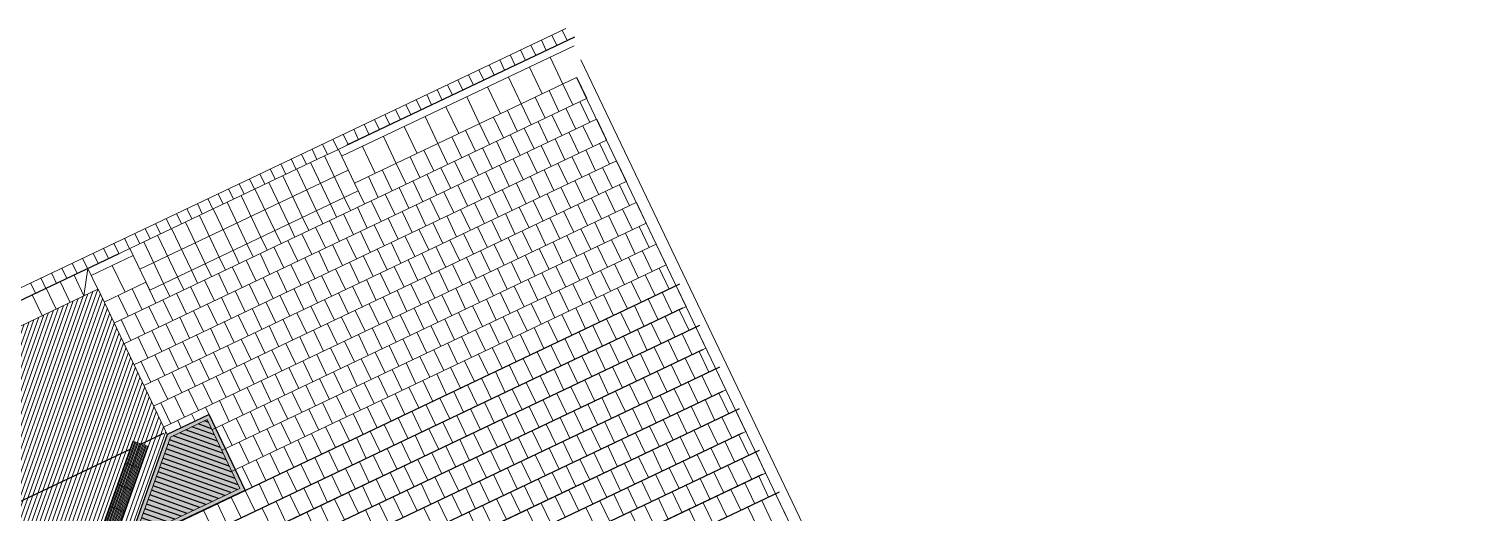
# Model space of a CAD drawing. Header units: metres. Extents: x 679599 to 680028, y 2748524 to 2748840.
# Drawn here: x 679944.91 to 679982.01, y 2748826.99 to 2748839.61 of the extents above; entities that cross this region are included whole.
import ezdxf

# ---------------------------------------------------------------- set-up
doc = ezdxf.new("R2010")
doc.units = ezdxf.units.M
doc.header["$LTSCALE"] = 5
doc.layers.add('00-AUX', color=2, linetype='Continuous', plot=False)
doc.layers.add('00-AUX Tree Pit', color=2, linetype='Continuous', plot=False)
for name, color, linetype, lineweight, plot in [('02-L-B-Barrier Curb', 210, 'Continuous', 5, False), ('02-L-B-Channel', 140, 'Continuous', 5, False), ('02-L-B-Curb', 11, 'Continuous', 5, False)]:
    doc.layers.add(name, color=color, linetype=linetype, lineweight=lineweight, plot=plot)
doc.layers.add('02-L-B-Flat Bar', color=181, linetype='Continuous', lineweight=5)
doc.layers.add('04-BK-Tree Pit', color=6, linetype='Continuous', lineweight=5)
for name, color, linetype, lineweight, true_color in [('02-L-Joints-Paviment_07_Precast Concrete Blocks 60X40', 7, 'Continuous', 5, 0x999999), ('03-TR-Pavement_07_Precast Concrete Blocks 20X10', 7, 'Continuous', 5, 0x999999), ('03-TR-Pavement_07_Precast Concrete Blocks 60X40', 7, 'Continuous', 5, 0x999999), ('03-TR-Pavement_07_Precast irregular Concrete Blocks', 7, 'Continuous', 5, 0xb3b3b3)]:
    doc.layers.add(name, color=color, linetype=linetype, lineweight=lineweight, true_color=true_color)
doc.layers.add('03-TR-Tree Pit_Green', color=46, linetype='Continuous')
doc.layers.add('03-TR-Tree Pit_White', color=7, linetype='Continuous', true_color=0xfcfcfc)

# ---------------------------------------------------------------- blocks, each defined once
blk = doc.blocks.new('*U5')
at = {"layer": '02-L-B-Channel'}
blk.add_lwpolyline([(0, 0), (0, -0.3)], dxfattribs=at)
blk = doc.blocks.new('*U6')
at = {"layer": '02-L-B-Channel', "color": 0, "linetype": 'ByBlock', "lineweight": -2, "transparency": 16777216, "rotation": 25.44812428929673}
for p in [(679958.775, 2748839.565), (679957.963, 2748839.179), (679958.233, 2748839.308), (679958.504, 2748839.436), (679957.15, 2748838.792), (679957.421, 2748838.921), (679957.692, 2748839.05), (679956.608, 2748838.534), (679956.879, 2748838.663), (679955.795, 2748838.147), (679956.066, 2748838.276), (679956.337, 2748838.405), (679954.983, 2748837.761), (679955.254, 2748837.89), (679955.525, 2748838.018), (679954.17, 2748837.374), (679954.441, 2748837.503), (679954.712, 2748837.632), (679953.357, 2748836.987), (679953.628, 2748837.116), (679953.899, 2748837.245), (679952.545, 2748836.6), (679952.816, 2748836.729), (679953.087, 2748836.858), (679951.732, 2748836.214), (679952.003, 2748836.343), (679952.274, 2748836.472), (679950.919, 2748835.827), (679951.19, 2748835.956), (679951.461, 2748836.085), (679950.378, 2748835.569), (679950.648, 2748835.698), (679949.565, 2748835.182), (679949.836, 2748835.311), (679950.107, 2748835.44), (679948.752, 2748834.796), (679949.023, 2748834.925), (679949.294, 2748835.054), (679947.94, 2748834.409), (679948.21, 2748834.538), (679948.481, 2748834.667), (679947.127, 2748834.022), (679947.398, 2748834.151), (679947.669, 2748834.28), (679946.314, 2748833.636), (679946.585, 2748833.764), (679946.856, 2748833.893), (679945.502, 2748833.249), (679945.772, 2748833.378), (679946.043, 2748833.507), (679944.96, 2748832.991), (679945.231, 2748833.12)]:
    blk.add_blockref('*U5', p, dxfattribs=at)
blk = doc.blocks.new('Tree Pit Ford')
at = {"layer": '03-TR-Tree Pit_Green', "ltscale": 0.3}
h = blk.add_hatch(dxfattribs=at)
h.set_pattern_fill('ANSI31', color=256, scale=0.04)
h.paths.add_polyline_path([(-0.045, 1.149), (1.934, -0.83), (-1.104, -0.83), (-1.104, 1.149)])
at = {"layer": '03-TR-Tree Pit_White'}
h = blk.add_hatch(color=256, dxfattribs=at)
h.dxf.hatch_style = 1
h.paths.add_polyline_path([(-0.004, 1.249), (2.175, -0.93), (-1.204, -0.93), (-1.204, 1.249)])
at = {"layer": '02-L-B-Curb'}
blk.add_lwpolyline([(-0.004, 1.249), (2.175, -0.93), (-1.204, -0.93), (-1.204, 1.249)], close=True, dxfattribs=at)
at = {"layer": '02-L-B-Curb', "color": 6}
blk.add_lwpolyline([(-0.045, 1.149), (1.934, -0.83), (-1.104, -0.83), (-1.104, 1.149)], close=True, dxfattribs=at)
blk = doc.blocks.new('Piece Parking')
blk.add_wipeout([(-1.7, 0.2), (-1.7, -0.2), (0.7, -0.2), (0.7, 0.2)])
at = {"layer": '03-TR-Pavement_07_Precast irregular Concrete Blocks'}
h = blk.add_hatch(dxfattribs=at)
h.set_pattern_fill('ANSI31', color=256, scale=0.01, angle=135)
h.paths.add_polyline_path([(-1.7, 0.2), (0.7, 0.2), (0.7, -0.2), (-1.7, -0.2)])
blk.add_lwpolyline([(-1.7, 0.2), (0.7, 0.2), (0.7, -0.2), (-1.7, -0.2)], close=True)
at = {"layer": '02-L-Joints-Paviment_07_Precast Concrete Blocks 60X40'}
for points in [[(-1.1, 0.2), (-1.1, -0.2)], [(-0.5, 0.2), (-0.5, -0.2)], [(0.1, 0.2), (0.1, -0.2)]]:
    blk.add_lwpolyline(points, dxfattribs=at)
blk = doc.blocks.new('*U48')
at = {"rotation": 44.98941877856481}
blk.add_blockref('Piece Parking', (-0.199, -0.481), dxfattribs=at)
blk = doc.blocks.new('*U49')
at = {"layer": '02-L-B-Barrier Curb', "color": 0, "linetype": 'ByBlock', "lineweight": -2, "transparency": 16777216, "rotation": 25.44812303892089}
blk.add_blockref('*U48', (679947.546, 2748828.668), dxfattribs=at)

msp = doc.modelspace()

# ---------------------------------------------------------------- hatches: boundary and pattern name
at = {"layer": '03-TR-Pavement_07_Precast Concrete Blocks 20X10'}
h = msp.add_hatch(dxfattribs=at)
h.set_pattern_fill('ANSI31', color=256, scale=0.0315, angle=25.5)
h.set_pattern_definition([(70.5, (0, 0), (-0.094275932128, 0.033384858509), [])])
edge = h.paths.add_edge_path()
edge.add_line((679846.747, 2748785.254), (679848.542, 2748781.477))
edge.add_line((679848.542, 2748781.477), (679851.428, 2748780.438))
edge.add_line((679851.428, 2748780.438), (679855.273, 2748782.267))
edge.add_line((679855.273, 2748782.267), (679856.277, 2748785.094))
edge.add_line((679856.277, 2748785.094), (679859.104, 2748784.09))
edge.add_line((679859.104, 2748784.09), (679862.949, 2748785.92))
edge.add_line((679862.949, 2748785.92), (679863.953, 2748788.747))
edge.add_line((679863.953, 2748788.747), (679866.78, 2748787.743))
edge.add_line((679866.78, 2748787.743), (679870.625, 2748789.573))
edge.add_line((679870.625, 2748789.573), (679871.629, 2748792.4))
edge.add_line((679871.629, 2748792.4), (679874.456, 2748791.396))
edge.add_line((679874.456, 2748791.396), (679878.294, 2748793.222))
edge.add_line((679878.294, 2748793.222), (679879.304, 2748796.052))
edge.add_line((679879.304, 2748796.052), (679882.132, 2748795.049))
edge.add_line((679882.132, 2748795.049), (679885.976, 2748796.878))
edge.add_line((679885.976, 2748796.878), (679886.946, 2748799.611))
edge.add_line((679886.946, 2748799.611), (679886.98, 2748799.704))
edge.add_line((679886.98, 2748799.704), (679889.807, 2748798.7))
edge.add_line((679889.807, 2748798.7), (679893.651, 2748800.53))
edge.add_line((679893.651, 2748800.53), (679894.655, 2748803.357))
edge.add_line((679894.655, 2748803.357), (679897.482, 2748802.353))
edge.add_line((679897.482, 2748802.353), (679901.327, 2748804.183))
edge.add_line((679901.327, 2748804.183), (679902.33, 2748807.009))
edge.add_line((679902.33, 2748807.009), (679905.158, 2748806.006))
edge.add_line((679905.158, 2748806.006), (679909.001, 2748807.835))
edge.add_line((679909.001, 2748807.835), (679909.972, 2748810.567))
edge.add_line((679909.972, 2748810.567), (679912.832, 2748809.658))
edge.add_line((679912.832, 2748809.658), (679916.677, 2748811.487))
edge.add_line((679916.677, 2748811.487), (679917.681, 2748814.314))
edge.add_line((679917.681, 2748814.314), (679920.508, 2748813.31))
edge.add_line((679920.508, 2748813.31), (679924.352, 2748815.139))
edge.add_line((679924.352, 2748815.139), (679925.356, 2748817.966))
edge.add_line((679925.356, 2748817.966), (679928.18, 2748816.961))
edge.add_line((679928.18, 2748816.961), (679932.025, 2748818.791))
edge.add_line((679932.025, 2748818.791), (679933.03, 2748821.618))
edge.add_line((679933.03, 2748821.618), (679935.857, 2748820.614))
edge.add_line((679935.857, 2748820.614), (679939.701, 2748822.444))
edge.add_line((679939.701, 2748822.444), (679940.705, 2748825.27))
edge.add_line((679940.705, 2748825.27), (679943.555, 2748824.267))
edge.add_line((679943.555, 2748824.267), (679947.475, 2748826.144))
edge.add_line((679947.475, 2748826.144), (679948.507, 2748829.047))
edge.add_line((679948.507, 2748829.047), (679946.708, 2748832.826))
edge.add_line((679946.708, 2748832.826), (679846.744, 2748785.257))

# ---------------------------------------------------------------- linework, layer by layer
at = {"layer": '00-AUX'}
for points in [[(679959.091, 2748839.384), (679953.182, 2748836.572)], [(679947.256, 2748833.751), (679845.621, 2748785.391)], [(679961.825, 2748832.961), (679906.828, 2748806.79)], [(679961.903, 2748832.334), (679907.086, 2748806.248)], [(679962.342, 2748831.878), (679907.345, 2748805.707)], [(679962.421, 2748831.251), (679907.603, 2748805.165)], [(679962.859, 2748830.795), (679907.863, 2748804.624)], [(679962.938, 2748830.168), (679908.12, 2748804.083)], [(679963.376, 2748829.712), (679908.38, 2748803.541)], [(679851.605, 2748783.013), (679948.419, 2748829.084)], [(679963.455, 2748829.085), (679908.638, 2748803)], [(679963.894, 2748828.63), (679908.897, 2748802.459)], [(679963.972, 2748828.002), (679909.155, 2748801.917)], [(679964.411, 2748827.547), (679909.414, 2748801.376)]]:
    msp.add_lwpolyline(points, dxfattribs=at)
at = {"layer": '00-AUX Tree Pit', "ltscale": 0.3}
msp.add_lwpolyline([(679948.513, 2748829.05), (679947.482, 2748826.147), (679950.533, 2748827.599), (679949.597, 2748829.566)], close=True, dxfattribs=at)
at = {"layer": '02-L-B-Barrier Curb'}
for points in [[(679952.957, 2748836.464), (679958.999, 2748839.34)], [(679953.042, 2748836.284), (679959.085, 2748839.159)], [(679946.45, 2748833.368), (679947.541, 2748833.887)], [(679946.536, 2748833.187), (679947.626, 2748833.706)]]:
    msp.add_lwpolyline(points, dxfattribs=at)
at = {"layer": '02-L-B-Channel'}
msp.add_lwpolyline([(679958.866, 2748839.608), (679599.301, 2748668.504)], dxfattribs=at)
at = {"layer": '02-L-B-Curb'}
for points in [[(680027.692, 2748695.495), (679959.257, 2748838.798)], [(679959.147, 2748838.332), (680027.421, 2748695.366)]]:
    msp.add_lwpolyline(points, dxfattribs=at)
at = {"layer": '02-L-B-Flat Bar'}
msp.add_lwpolyline([(679948.513, 2748829.05), (679946.715, 2748832.829)], dxfattribs=at)
at = {"layer": '02-L-Joints-Paviment_07_Precast Concrete Blocks 60X40'}
for p, q in [((679958.795, 2748838.164), (679958.462, 2748838.863)), ((679958.253, 2748837.906), (679957.921, 2748838.605)), ((679957.17, 2748837.39), (679956.837, 2748838.089)), ((679957.711, 2748837.648), (679957.379, 2748838.347)), ((679958.795, 2748838.164), (679959.053, 2748837.622)), ((679959.156, 2748838.336), (679959.414, 2748837.794)), ((679956.628, 2748837.133), (679956.295, 2748837.832)), ((679958.072, 2748837.82), (679958.33, 2748837.278)), ((679958.434, 2748837.992), (679958.691, 2748837.45)), ((679959.231, 2748837.707), (679959.489, 2748837.165)), ((679955.544, 2748836.617), (679955.212, 2748837.316)), ((679956.086, 2748836.875), (679955.754, 2748837.574)), ((679956.989, 2748837.304), (679957.247, 2748836.763)), ((679957.35, 2748837.476), (679957.608, 2748836.934)), ((679957.711, 2748837.648), (679957.969, 2748837.106)), ((679958.508, 2748837.363), (679958.766, 2748836.821)), ((679958.87, 2748837.535), (679959.127, 2748836.993)), ((679955.003, 2748836.359), (679954.67, 2748837.058)), ((679956.266, 2748836.961), (679956.524, 2748836.419)), ((679956.628, 2748837.133), (679956.885, 2748836.591)), ((679957.786, 2748837.019), (679958.044, 2748836.477)), ((679958.147, 2748837.191), (679958.405, 2748836.649)), ((679959.31, 2748837.08), (679959.568, 2748836.538)), ((679959.672, 2748837.252), (679959.929, 2748836.71)), ((679954.461, 2748836.101), (679954.128, 2748836.8)), ((679955.544, 2748836.617), (679955.802, 2748836.075)), ((679955.905, 2748836.789), (679956.163, 2748836.247)), ((679957.064, 2748836.676), (679957.321, 2748836.134)), ((679957.425, 2748836.847), (679957.683, 2748836.306)), ((679958.227, 2748836.565), (679958.485, 2748836.023)), ((679958.588, 2748836.736), (679958.846, 2748836.195)), ((679958.949, 2748836.908), (679959.207, 2748836.367)), ((679959.746, 2748836.623), (679960.004, 2748836.081)), ((679947.902, 2748834.059), (679952.597, 2748836.293)), ((679952.958, 2748836.465), (679953.474, 2748835.382)), ((679953.919, 2748835.844), (679953.586, 2748836.542)), ((679954.822, 2748836.273), (679955.079, 2748835.731)), ((679955.183, 2748836.445), (679955.441, 2748835.903)), ((679956.341, 2748836.332), (679956.599, 2748835.79)), ((679956.702, 2748836.504), (679956.96, 2748835.962)), ((679957.504, 2748836.221), (679957.762, 2748835.679)), ((679957.866, 2748836.393), (679958.123, 2748835.851)), ((679959.024, 2748836.279), (679959.282, 2748835.738)), ((679959.385, 2748836.451), (679959.643, 2748835.91)), ((679954.099, 2748835.929), (679954.357, 2748835.388)), ((679954.46, 2748836.101), (679954.718, 2748835.559)), ((679955.258, 2748835.816), (679955.515, 2748835.274)), ((679955.619, 2748835.988), (679955.877, 2748835.446)), ((679955.98, 2748836.16), (679956.238, 2748835.618)), ((679956.782, 2748835.877), (679957.04, 2748835.335)), ((679957.143, 2748836.049), (679957.401, 2748835.507)), ((679958.302, 2748835.936), (679958.559, 2748835.394)), ((679958.663, 2748836.108), (679958.921, 2748835.566)), ((679959.465, 2748835.825), (679959.723, 2748835.283)), ((679959.826, 2748835.997), (679960.084, 2748835.455)), ((679960.187, 2748836.169), (679960.445, 2748835.627)), ((679953.377, 2748835.586), (679953.635, 2748835.044)), ((679953.738, 2748835.758), (679953.996, 2748835.216)), ((679954.535, 2748835.472), (679954.793, 2748834.931)), ((679954.896, 2748835.644), (679955.154, 2748835.102)), ((679956.06, 2748835.533), (679956.317, 2748834.992)), ((679956.421, 2748835.705), (679956.679, 2748835.163)), ((679957.579, 2748835.592), (679957.837, 2748835.05)), ((679957.94, 2748835.764), (679958.198, 2748835.222)), ((679958.742, 2748835.481), (679959, 2748834.939)), ((679959.104, 2748835.653), (679959.361, 2748835.111)), ((679960.262, 2748835.54), (679960.52, 2748834.998)), ((679953.474, 2748835.382), (679948.056, 2748832.803)), ((679953.113, 2748835.21), (679953.273, 2748834.872)), ((679953.813, 2748835.129), (679954.071, 2748834.587)), ((679954.174, 2748835.301), (679954.432, 2748834.759)), ((679955.337, 2748835.19), (679955.595, 2748834.648)), ((679955.698, 2748835.361), (679955.956, 2748834.82)), ((679956.496, 2748835.076), (679956.753, 2748834.535)), ((679956.857, 2748835.248), (679957.115, 2748834.706)), ((679957.218, 2748835.42), (679957.476, 2748834.878)), ((679958.02, 2748835.137), (679958.278, 2748834.595)), ((679958.381, 2748835.309), (679958.639, 2748834.767)), ((679959.54, 2748835.196), (679959.797, 2748834.654)), ((679959.901, 2748835.368), (679960.159, 2748834.826)), ((679960.703, 2748835.085), (679960.961, 2748834.543)), ((679952.39, 2748834.866), (679952.551, 2748834.528)), ((679952.752, 2748835.038), (679952.912, 2748834.7)), ((679953.09, 2748834.785), (679953.348, 2748834.243)), ((679953.452, 2748834.957), (679953.709, 2748834.415)), ((679954.615, 2748834.846), (679954.873, 2748834.304)), ((679954.976, 2748835.018), (679955.234, 2748834.476)), ((679955.773, 2748834.733), (679956.031, 2748834.191)), ((679956.134, 2748834.904), (679956.392, 2748834.363)), ((679957.298, 2748834.794), (679957.555, 2748834.252)), ((679957.659, 2748834.965), (679957.917, 2748834.424)), ((679958.817, 2748834.852), (679959.075, 2748834.31)), ((679959.178, 2748835.024), (679959.436, 2748834.482)), ((679959.98, 2748834.741), (679960.238, 2748834.199)), ((679960.342, 2748834.913), (679960.599, 2748834.371)), ((679951.307, 2748834.35), (679951.468, 2748834.013)), ((679951.668, 2748834.522), (679951.829, 2748834.184)), ((679952.029, 2748834.694), (679952.19, 2748834.356)), ((679952.368, 2748834.441), (679952.626, 2748833.899)), ((679952.729, 2748834.613), (679952.987, 2748834.071)), ((679953.531, 2748834.33), (679953.789, 2748833.788)), ((679953.893, 2748834.502), (679954.15, 2748833.96)), ((679954.254, 2748834.674), (679954.512, 2748834.132)), ((679955.051, 2748834.389), (679955.309, 2748833.847)), ((679955.412, 2748834.561), (679955.67, 2748834.019)), ((679956.575, 2748834.45), (679956.833, 2748833.908)), ((679956.936, 2748834.622), (679957.194, 2748834.08)), ((679957.734, 2748834.337), (679957.991, 2748833.795)), ((679958.095, 2748834.508), (679958.353, 2748833.967)), ((679958.456, 2748834.68), (679958.714, 2748834.138)), ((679959.258, 2748834.397), (679959.516, 2748833.856)), ((679959.619, 2748834.569), (679959.877, 2748834.028)), ((679960.778, 2748834.456), (679961.035, 2748833.914)), ((679950.584, 2748834.006), (679950.745, 2748833.669)), ((679950.946, 2748834.178), (679951.106, 2748833.841)), ((679951.646, 2748834.097), (679951.904, 2748833.556)), ((679952.007, 2748834.269), (679952.265, 2748833.727)), ((679952.809, 2748833.986), (679953.067, 2748833.445)), ((679953.17, 2748834.158), (679953.428, 2748833.617)), ((679954.328, 2748834.045), (679954.586, 2748833.503)), ((679954.69, 2748834.217), (679954.947, 2748833.675)), ((679955.853, 2748834.106), (679956.111, 2748833.564)), ((679956.214, 2748834.278), (679956.472, 2748833.736)), ((679957.011, 2748833.993), (679957.269, 2748833.451)), ((679957.372, 2748834.165), (679957.63, 2748833.623)), ((679958.536, 2748834.054), (679958.793, 2748833.512)), ((679958.897, 2748834.226), (679959.155, 2748833.684)), ((679960.055, 2748834.112), (679960.313, 2748833.571)), ((679960.416, 2748834.284), (679960.674, 2748833.742)), ((679961.218, 2748834.001), (679961.476, 2748833.46)), ((679948.056, 2748832.803), (679947.541, 2748833.887)), ((679949.862, 2748833.663), (679950.023, 2748833.325)), ((679950.223, 2748833.835), (679950.384, 2748833.497)), ((679950.923, 2748833.754), (679951.181, 2748833.212)), ((679951.285, 2748833.925), (679951.542, 2748833.384)), ((679952.087, 2748833.643), (679952.344, 2748833.101)), ((679952.448, 2748833.815), (679952.706, 2748833.273)), ((679953.606, 2748833.701), (679953.864, 2748833.16)), ((679953.967, 2748833.873), (679954.225, 2748833.331)), ((679954.769, 2748833.59), (679955.027, 2748833.049)), ((679955.131, 2748833.762), (679955.388, 2748833.22)), ((679955.492, 2748833.934), (679955.75, 2748833.392)), ((679956.289, 2748833.649), (679956.547, 2748833.107)), ((679956.65, 2748833.821), (679956.908, 2748833.279)), ((679957.813, 2748833.71), (679958.071, 2748833.168)), ((679958.174, 2748833.882), (679958.432, 2748833.34)), ((679958.972, 2748833.597), (679959.229, 2748833.055)), ((679959.333, 2748833.769), (679959.591, 2748833.227)), ((679959.694, 2748833.94), (679959.952, 2748833.399)), ((679960.496, 2748833.658), (679960.754, 2748833.116)), ((679960.857, 2748833.83), (679961.115, 2748833.288)), ((679946.45, 2748833.368), (679946.347, 2748832.654)), ((679947.415, 2748832.748), (679947.082, 2748833.447)), ((679949.14, 2748833.319), (679949.3, 2748832.981)), ((679949.501, 2748833.491), (679949.662, 2748833.153)), ((679949.84, 2748833.238), (679950.098, 2748832.696)), ((679950.201, 2748833.41), (679950.459, 2748832.868)), ((679950.562, 2748833.582), (679950.82, 2748833.04)), ((679951.364, 2748833.299), (679951.622, 2748832.757)), ((679951.725, 2748833.471), (679951.983, 2748832.929)), ((679952.884, 2748833.358), (679953.142, 2748832.816)), ((679953.245, 2748833.529), (679953.503, 2748832.988)), ((679954.047, 2748833.247), (679954.305, 2748832.705)), ((679954.408, 2748833.418), (679954.666, 2748832.877)), ((679955.566, 2748833.305), (679955.824, 2748832.763)), ((679955.928, 2748833.477), (679956.185, 2748832.935)), ((679957.091, 2748833.366), (679957.349, 2748832.824)), ((679957.452, 2748833.538), (679957.71, 2748832.996)), ((679958.249, 2748833.253), (679958.507, 2748832.711)), ((679958.61, 2748833.425), (679958.868, 2748832.883)), ((679959.774, 2748833.314), (679960.031, 2748832.772)), ((679960.135, 2748833.486), (679960.393, 2748832.944)), ((679961.293, 2748833.372), (679961.551, 2748832.831)), ((679947.959, 2748833.007), (679948.217, 2748832.466)), ((679948.417, 2748832.975), (679948.578, 2748832.638)), ((679948.779, 2748833.147), (679948.939, 2748832.809)), ((679949.117, 2748832.894), (679949.375, 2748832.352)), ((679949.479, 2748833.066), (679949.736, 2748832.524)), ((679950.642, 2748832.955), (679950.9, 2748832.413)), ((679951.003, 2748833.127), (679951.261, 2748832.585)), ((679952.161, 2748833.014), (679952.419, 2748832.472)), ((679952.523, 2748833.186), (679952.78, 2748832.644)), ((679953.325, 2748832.903), (679953.582, 2748832.361)), ((679953.686, 2748833.075), (679953.944, 2748832.533)), ((679954.844, 2748832.961), (679955.102, 2748832.42)), ((679955.205, 2748833.133), (679955.463, 2748832.592)), ((679956.007, 2748832.851), (679956.265, 2748832.309)), ((679956.369, 2748833.022), (679956.626, 2748832.481)), ((679956.73, 2748833.194), (679956.988, 2748832.653)), ((679957.527, 2748832.909), (679957.785, 2748832.367)), ((679957.888, 2748833.081), (679958.146, 2748832.539)), ((679959.051, 2748832.97), (679959.309, 2748832.428)), ((679959.412, 2748833.142), (679959.67, 2748832.6)), ((679960.21, 2748832.857), (679960.468, 2748832.315)), ((679960.571, 2748833.029), (679960.829, 2748832.487)), ((679960.932, 2748833.201), (679961.19, 2748832.659)), ((679946.708, 2748832.826), (679903.997, 2748812.502)), ((679947.237, 2748832.664), (679947.494, 2748832.122)), ((679947.598, 2748832.836), (679947.856, 2748832.294)), ((679948.395, 2748832.55), (679948.653, 2748832.009)), ((679948.756, 2748832.722), (679949.014, 2748832.181)), ((679949.919, 2748832.611), (679950.177, 2748832.07)), ((679950.281, 2748832.783), (679950.538, 2748832.242)), ((679951.078, 2748832.498), (679951.336, 2748831.956)), ((679951.439, 2748832.67), (679951.697, 2748832.128)), ((679951.8, 2748832.842), (679952.058, 2748832.3)), ((679952.602, 2748832.559), (679952.86, 2748832.017)), ((679952.963, 2748832.731), (679953.221, 2748832.189)), ((679954.122, 2748832.618), (679954.38, 2748832.076)), ((679954.483, 2748832.79), (679954.741, 2748832.248)), ((679955.285, 2748832.507), (679955.543, 2748831.965)), ((679955.646, 2748832.679), (679955.904, 2748832.137)), ((679956.805, 2748832.565), (679957.062, 2748832.024)), ((679957.166, 2748832.737), (679957.424, 2748832.196)), ((679958.329, 2748832.626), (679958.587, 2748832.085)), ((679958.69, 2748832.798), (679958.948, 2748832.256)), ((679959.487, 2748832.513), (679959.745, 2748831.971)), ((679959.848, 2748832.685), (679960.106, 2748832.143)), ((679947.673, 2748832.207), (679947.93, 2748831.665)), ((679948.034, 2748832.379), (679948.292, 2748831.837)), ((679949.197, 2748832.268), (679949.455, 2748831.726)), ((679949.558, 2748832.44), (679949.816, 2748831.898)), ((679950.355, 2748832.154), (679950.613, 2748831.613)), ((679950.717, 2748832.326), (679950.974, 2748831.784)), ((679951.88, 2748832.215), (679952.138, 2748831.674)), ((679952.241, 2748832.387), (679952.499, 2748831.845)), ((679953.399, 2748832.274), (679953.657, 2748831.732)), ((679953.761, 2748832.446), (679954.018, 2748831.904)), ((679954.563, 2748832.163), (679954.82, 2748831.621)), ((679954.924, 2748832.335), (679955.182, 2748831.793)), ((679956.082, 2748832.222), (679956.34, 2748831.68)), ((679956.443, 2748832.394), (679956.701, 2748831.852)), ((679957.245, 2748832.111), (679957.503, 2748831.569)), ((679957.607, 2748832.283), (679957.864, 2748831.741)), ((679957.968, 2748832.454), (679958.226, 2748831.913)), ((679958.765, 2748832.169), (679959.023, 2748831.628)), ((679959.126, 2748832.341), (679959.384, 2748831.799)), ((679947.311, 2748832.035), (679947.569, 2748831.493)), ((679948.113, 2748831.752), (679948.371, 2748831.21)), ((679948.475, 2748831.924), (679948.732, 2748831.382)), ((679948.836, 2748832.096), (679949.094, 2748831.554)), ((679949.633, 2748831.811), (679949.891, 2748831.269)), ((679949.994, 2748831.983), (679950.252, 2748831.441)), ((679951.157, 2748831.872), (679951.415, 2748831.33)), ((679951.519, 2748832.043), (679951.776, 2748831.502)), ((679952.316, 2748831.758), (679952.574, 2748831.217)), ((679952.677, 2748831.93), (679952.935, 2748831.388)), ((679953.038, 2748832.102), (679953.296, 2748831.56)), ((679953.84, 2748831.819), (679954.098, 2748831.278)), ((679954.201, 2748831.991), (679954.459, 2748831.449)), ((679955.36, 2748831.878), (679955.618, 2748831.336)), ((679955.721, 2748832.05), (679955.979, 2748831.508)), ((679956.523, 2748831.767), (679956.781, 2748831.225)), ((679956.884, 2748831.939), (679957.142, 2748831.397)), ((679958.043, 2748831.826), (679958.3, 2748831.284)), ((679958.404, 2748831.997), (679958.662, 2748831.456)), ((679947.752, 2748831.58), (679948.01, 2748831.038)), ((679948.911, 2748831.467), (679949.168, 2748830.925)), ((679949.272, 2748831.639), (679949.53, 2748831.097)), ((679950.435, 2748831.528), (679950.693, 2748830.986)), ((679950.796, 2748831.7), (679951.054, 2748831.158)), ((679951.593, 2748831.415), (679951.851, 2748830.873)), ((679951.955, 2748831.586), (679952.212, 2748831.045)), ((679953.118, 2748831.476), (679953.376, 2748830.934)), ((679953.479, 2748831.647), (679953.737, 2748831.106)), ((679954.276, 2748831.362), (679954.534, 2748830.821)), ((679954.637, 2748831.534), (679954.895, 2748830.992)), ((679954.999, 2748831.706), (679955.256, 2748831.164)), ((679955.801, 2748831.423), (679956.058, 2748830.881)), ((679956.162, 2748831.595), (679956.42, 2748831.053)), ((679957.32, 2748831.482), (679957.578, 2748830.94)), ((679957.681, 2748831.654), (679957.939, 2748831.112)), ((679948.188, 2748831.123), (679948.446, 2748830.581)), ((679948.549, 2748831.295), (679948.807, 2748830.753)), ((679949.351, 2748831.012), (679949.609, 2748830.47)), ((679949.713, 2748831.184), (679949.97, 2748830.642)), ((679950.074, 2748831.356), (679950.332, 2748830.814)), ((679950.871, 2748831.071), (679951.129, 2748830.529)), ((679951.232, 2748831.243), (679951.49, 2748830.701)), ((679952.395, 2748831.132), (679952.653, 2748830.59)), ((679952.757, 2748831.304), (679953.014, 2748830.762)), ((679953.554, 2748831.019), (679953.812, 2748830.477)), ((679953.915, 2748831.19), (679954.173, 2748830.649)), ((679955.078, 2748831.079), (679955.336, 2748830.538)), ((679955.439, 2748831.251), (679955.697, 2748830.71)), ((679956.598, 2748831.138), (679956.856, 2748830.596)), ((679956.959, 2748831.31), (679957.217, 2748830.768)), ((679947.827, 2748830.951), (679948.085, 2748830.409)), ((679948.629, 2748830.668), (679948.887, 2748830.127)), ((679948.99, 2748830.84), (679949.248, 2748830.299)), ((679950.149, 2748830.727), (679950.406, 2748830.185)), ((679950.51, 2748830.899), (679950.768, 2748830.357)), ((679951.673, 2748830.788), (679951.931, 2748830.246)), ((679952.034, 2748830.96), (679952.292, 2748830.418)), ((679952.831, 2748830.675), (679953.089, 2748830.133)), ((679953.193, 2748830.847), (679953.45, 2748830.305)), ((679954.356, 2748830.736), (679954.614, 2748830.194)), ((679954.717, 2748830.908), (679954.975, 2748830.366)), ((679955.514, 2748830.622), (679955.772, 2748830.081)), ((679955.875, 2748830.794), (679956.133, 2748830.252)), ((679956.237, 2748830.966), (679956.494, 2748830.424)), ((679948.268, 2748830.497), (679948.526, 2748829.955)), ((679949.426, 2748830.383), (679949.684, 2748829.842)), ((679949.787, 2748830.555), (679950.045, 2748830.013)), ((679950.589, 2748830.272), (679950.847, 2748829.731)), ((679950.951, 2748830.444), (679951.208, 2748829.902)), ((679951.312, 2748830.616), (679951.57, 2748830.074)), ((679952.109, 2748830.331), (679952.367, 2748829.789)), ((679952.47, 2748830.503), (679952.728, 2748829.961)), ((679953.633, 2748830.392), (679953.891, 2748829.85)), ((679953.995, 2748830.564), (679954.252, 2748830.022)), ((679954.792, 2748830.279), (679955.05, 2748829.737)), ((679955.153, 2748830.451), (679955.411, 2748829.909)), ((679948.704, 2748830.04), (679948.962, 2748829.498)), ((679949.065, 2748830.211), (679949.323, 2748829.67)), ((679949.867, 2748829.929), (679950.125, 2748829.387)), ((679950.228, 2748830.101), (679950.486, 2748829.559)), ((679951.387, 2748829.987), (679951.644, 2748829.445)), ((679951.748, 2748830.159), (679952.006, 2748829.617)), ((679952.55, 2748829.876), (679952.808, 2748829.335)), ((679952.911, 2748830.048), (679953.169, 2748829.506)), ((679953.272, 2748830.22), (679953.53, 2748829.678)), ((679954.069, 2748829.935), (679954.327, 2748829.393)), ((679954.431, 2748830.107), (679954.688, 2748829.565)), ((679948.343, 2748829.868), (679948.601, 2748829.326)), ((679949.145, 2748829.585), (679949.236, 2748829.394)), ((679949.506, 2748829.757), (679949.764, 2748829.215)), ((679950.664, 2748829.644), (679950.922, 2748829.102)), ((679951.025, 2748829.815), (679951.283, 2748829.274)), ((679951.827, 2748829.533), (679952.085, 2748828.991)), ((679952.189, 2748829.704), (679952.447, 2748829.163)), ((679953.347, 2748829.591), (679953.605, 2748829.049)), ((679953.708, 2748829.763), (679953.966, 2748829.221)), ((679948.784, 2748829.413), (679948.874, 2748829.222)), ((679949.942, 2748829.3), (679950.2, 2748828.758)), ((679950.303, 2748829.472), (679950.561, 2748828.93)), ((679951.105, 2748829.189), (679951.363, 2748828.647)), ((679951.466, 2748829.361), (679951.724, 2748828.819)), ((679952.625, 2748829.247), (679952.882, 2748828.706)), ((679952.986, 2748829.419), (679953.244, 2748828.878)), ((679950.383, 2748828.845), (679950.641, 2748828.303)), ((679950.744, 2748829.017), (679951.002, 2748828.475)), ((679951.902, 2748828.904), (679952.16, 2748828.362)), ((679952.263, 2748829.076), (679952.521, 2748828.534)), ((679951.18, 2748828.56), (679951.438, 2748828.018)), ((679951.541, 2748828.732), (679951.799, 2748828.19)), ((679950.458, 2748828.216), (679950.715, 2748827.674)), ((679950.819, 2748828.388), (679951.077, 2748827.846))]:
    msp.add_line(p, q, dxfattribs=at)
for points in [[(679952.597, 2748836.293), (679952.958, 2748836.465)], [(679953.113, 2748835.21), (679952.597, 2748836.293)], [(679947.798, 2748833.345), (679953.216, 2748835.923)], [(679952.39, 2748834.866), (679951.875, 2748835.949)], [(679952.752, 2748835.038), (679952.236, 2748836.121)], [(679951.668, 2748834.522), (679951.152, 2748835.606)], [(679952.029, 2748834.694), (679951.514, 2748835.778)], [(679950.584, 2748834.006), (679950.069, 2748835.09)], [(679950.946, 2748834.178), (679950.43, 2748835.262)], [(679951.307, 2748834.35), (679950.791, 2748835.434)], [(679949.862, 2748833.663), (679949.346, 2748834.746)], [(679950.223, 2748833.835), (679949.708, 2748834.918)], [(679949.14, 2748833.319), (679948.624, 2748834.403)], [(679949.501, 2748833.491), (679948.985, 2748834.574)], [(679947.541, 2748833.887), (679947.902, 2748834.059)], [(679948.417, 2748832.975), (679947.902, 2748834.059)], [(679948.779, 2748833.147), (679948.263, 2748834.231)], [(679946.708, 2748832.826), (679946.45, 2748833.368)], [(679945.624, 2748832.311), (679945.367, 2748832.852)], [(679945.986, 2748832.483), (679945.728, 2748833.024)], [(679946.347, 2748832.654), (679946.089, 2748833.196)], [(679961.734, 2748832.918), (679961.992, 2748832.376)], [(679945.263, 2748832.139), (679945.005, 2748832.681)], [(679961.012, 2748832.574), (679961.27, 2748832.032)], [(679961.373, 2748832.746), (679961.631, 2748832.204)], [(679960.289, 2748832.23), (679960.547, 2748831.688)], [(679960.651, 2748832.402), (679960.908, 2748831.86)], [(679961.451, 2748832.119), (679961.709, 2748831.577)], [(679961.812, 2748832.291), (679962.07, 2748831.749)], [(679959.567, 2748831.886), (679959.825, 2748831.345)], [(679959.928, 2748832.058), (679960.186, 2748831.517)], [(679960.729, 2748831.775), (679960.987, 2748831.233)], [(679961.09, 2748831.947), (679961.348, 2748831.405)], [(679962.251, 2748831.835), (679962.509, 2748831.293)], [(679958.483, 2748831.371), (679958.741, 2748830.829)], [(679958.845, 2748831.543), (679959.102, 2748831.001)], [(679959.206, 2748831.715), (679959.464, 2748831.173)], [(679960.007, 2748831.431), (679960.264, 2748830.889)], [(679960.368, 2748831.603), (679960.626, 2748831.061)], [(679961.529, 2748831.491), (679961.787, 2748830.949)], [(679961.89, 2748831.663), (679962.148, 2748831.121)], [(679957.761, 2748831.027), (679958.019, 2748830.485)], [(679958.122, 2748831.199), (679958.38, 2748830.657)], [(679959.284, 2748831.087), (679959.542, 2748830.546)], [(679959.645, 2748831.259), (679959.903, 2748830.718)], [(679960.806, 2748831.147), (679961.064, 2748830.606)], [(679961.168, 2748831.319), (679961.425, 2748830.777)], [(679961.968, 2748831.036), (679962.226, 2748830.494)], [(679962.33, 2748831.208), (679962.587, 2748830.666)], [(679957.039, 2748830.683), (679957.296, 2748830.142)], [(679957.4, 2748830.855), (679957.658, 2748830.313)], [(679958.562, 2748830.744), (679958.82, 2748830.202)], [(679958.923, 2748830.916), (679959.181, 2748830.374)], [(679959.723, 2748830.632), (679959.981, 2748830.09)], [(679960.084, 2748830.804), (679960.342, 2748830.262)], [(679960.445, 2748830.976), (679960.703, 2748830.434)], [(679961.246, 2748830.692), (679961.504, 2748830.15)], [(679961.607, 2748830.864), (679961.865, 2748830.322)], [(679962.768, 2748830.752), (679963.026, 2748830.21)], [(679956.316, 2748830.34), (679956.574, 2748829.798)], [(679956.677, 2748830.511), (679956.935, 2748829.97)], [(679957.839, 2748830.4), (679958.097, 2748829.858)], [(679958.201, 2748830.572), (679958.458, 2748830.03)], [(679959.001, 2748830.288), (679959.258, 2748829.746)], [(679959.362, 2748830.46), (679959.62, 2748829.918)], [(679960.524, 2748830.348), (679960.781, 2748829.807)], [(679960.885, 2748830.52), (679961.143, 2748829.978)], [(679962.046, 2748830.408), (679962.304, 2748829.866)], [(679962.407, 2748830.58), (679962.665, 2748830.038)], [(679955.594, 2748829.996), (679955.852, 2748829.454)], [(679955.955, 2748830.168), (679956.213, 2748829.626)], [(679956.756, 2748829.884), (679957.014, 2748829.343)], [(679957.117, 2748830.056), (679957.375, 2748829.514)], [(679957.478, 2748830.228), (679957.736, 2748829.686)], [(679958.278, 2748829.944), (679958.536, 2748829.402)], [(679958.639, 2748830.116), (679958.897, 2748829.574)], [(679959.801, 2748830.005), (679960.059, 2748829.463)], [(679960.162, 2748830.176), (679960.42, 2748829.635)], [(679960.962, 2748829.893), (679961.22, 2748829.351)], [(679961.324, 2748830.065), (679961.581, 2748829.523)], [(679961.685, 2748830.236), (679961.943, 2748829.695)], [(679962.486, 2748829.953), (679962.743, 2748829.411)], [(679962.847, 2748830.125), (679963.105, 2748829.583)], [(679954.871, 2748829.652), (679955.129, 2748829.11)], [(679955.233, 2748829.824), (679955.49, 2748829.282)], [(679956.033, 2748829.541), (679956.291, 2748828.999)], [(679956.395, 2748829.712), (679956.652, 2748829.171)], [(679957.556, 2748829.6), (679957.814, 2748829.059)], [(679957.917, 2748829.772), (679958.175, 2748829.231)], [(679959.079, 2748829.661), (679959.337, 2748829.119)], [(679959.44, 2748829.833), (679959.698, 2748829.291)], [(679960.24, 2748829.549), (679960.498, 2748829.007)], [(679960.601, 2748829.721), (679960.859, 2748829.179)], [(679961.763, 2748829.609), (679962.021, 2748829.067)], [(679962.124, 2748829.781), (679962.382, 2748829.239)], [(679963.285, 2748829.669), (679963.543, 2748829.127)], [(679953.788, 2748829.136), (679954.046, 2748828.595)], [(679954.149, 2748829.308), (679954.407, 2748828.767)], [(679954.51, 2748829.48), (679954.768, 2748828.938)], [(679955.311, 2748829.197), (679955.569, 2748828.655)], [(679955.672, 2748829.369), (679955.93, 2748828.827)], [(679956.833, 2748829.257), (679957.091, 2748828.715)], [(679957.195, 2748829.429), (679957.452, 2748828.887)], [(679957.995, 2748829.145), (679958.253, 2748828.603)], [(679958.357, 2748829.317), (679958.614, 2748828.775)], [(679958.718, 2748829.489), (679958.976, 2748828.947)], [(679959.518, 2748829.205), (679959.775, 2748828.663)], [(679959.879, 2748829.377), (679960.137, 2748828.835)], [(679961.041, 2748829.265), (679961.299, 2748828.724)], [(679961.402, 2748829.437), (679961.66, 2748828.896)], [(679962.202, 2748829.154), (679962.46, 2748828.612)], [(679962.563, 2748829.325), (679962.821, 2748828.784)], [(679962.924, 2748829.497), (679963.182, 2748828.956)], [(679953.066, 2748828.793), (679953.323, 2748828.251)], [(679953.427, 2748828.965), (679953.685, 2748828.423)], [(679954.589, 2748828.853), (679954.846, 2748828.311)], [(679954.95, 2748829.025), (679955.208, 2748828.483)], [(679956.111, 2748828.913), (679956.369, 2748828.371)], [(679956.472, 2748829.085), (679956.73, 2748828.543)], [(679957.273, 2748828.801), (679957.531, 2748828.26)], [(679957.634, 2748828.973), (679957.892, 2748828.432)], [(679958.795, 2748828.861), (679959.053, 2748828.32)], [(679959.156, 2748829.033), (679959.414, 2748828.491)], [(679960.318, 2748828.922), (679960.576, 2748828.38)], [(679960.68, 2748829.094), (679960.937, 2748828.552)], [(679961.48, 2748828.81), (679961.737, 2748828.268)], [(679961.841, 2748828.982), (679962.099, 2748828.44)], [(679963.003, 2748828.87), (679963.26, 2748828.328)], [(679963.364, 2748829.042), (679963.622, 2748828.5)], [(679952.343, 2748828.449), (679952.601, 2748827.907)], [(679952.704, 2748828.621), (679952.962, 2748828.079)], [(679953.866, 2748828.509), (679954.124, 2748827.967)], [(679954.227, 2748828.681), (679954.485, 2748828.139)], [(679955.027, 2748828.397), (679955.285, 2748827.856)], [(679955.389, 2748828.569), (679955.646, 2748828.027)], [(679955.75, 2748828.741), (679956.008, 2748828.199)], [(679956.551, 2748828.458), (679956.808, 2748827.916)], [(679956.912, 2748828.63), (679957.17, 2748828.088)], [(679958.073, 2748828.518), (679958.331, 2748827.976)], [(679958.434, 2748828.69), (679958.692, 2748828.148)], [(679959.235, 2748828.406), (679959.493, 2748827.864)], [(679959.596, 2748828.578), (679959.854, 2748828.036)], [(679959.957, 2748828.75), (679960.215, 2748828.208)], [(679960.757, 2748828.466), (679961.015, 2748827.924)], [(679961.118, 2748828.638), (679961.376, 2748828.096)], [(679962.28, 2748828.526), (679962.538, 2748827.985)], [(679962.641, 2748828.698), (679962.899, 2748828.156)], [(679963.441, 2748828.414), (679963.699, 2748827.873)], [(679963.803, 2748828.586), (679964.06, 2748828.045)], [(679951.621, 2748828.105), (679951.879, 2748827.563)], [(679951.982, 2748828.277), (679952.24, 2748827.735)], [(679953.144, 2748828.166), (679953.402, 2748827.624)], [(679953.505, 2748828.337), (679953.763, 2748827.796)], [(679954.305, 2748828.054), (679954.563, 2748827.512)], [(679954.666, 2748828.225), (679954.924, 2748827.684)], [(679955.828, 2748828.114), (679956.086, 2748827.572)], [(679956.189, 2748828.286), (679956.447, 2748827.744)], [(679957.351, 2748828.174), (679957.608, 2748827.632)], [(679957.712, 2748828.346), (679957.97, 2748827.804)], [(679958.512, 2748828.062), (679958.77, 2748827.521)], [(679958.874, 2748828.234), (679959.131, 2748827.692)], [(679960.035, 2748828.122), (679960.293, 2748827.58)], [(679960.396, 2748828.294), (679960.654, 2748827.752)], [(679961.558, 2748828.183), (679961.816, 2748827.641)], [(679961.919, 2748828.354), (679962.177, 2748827.813)], [(679962.719, 2748828.071), (679962.977, 2748827.529)], [(679963.08, 2748828.243), (679963.338, 2748827.701)], [(679950.898, 2748827.761), (679951.156, 2748827.22)], [(679951.26, 2748827.933), (679951.517, 2748827.392)], [(679952.422, 2748827.822), (679952.679, 2748827.28)], [(679952.783, 2748827.994), (679953.041, 2748827.452)], [(679953.583, 2748827.71), (679953.84, 2748827.168)], [(679953.944, 2748827.882), (679954.202, 2748827.34)], [(679955.106, 2748827.77), (679955.364, 2748827.228)], [(679955.467, 2748827.942), (679955.725, 2748827.4)], [(679956.267, 2748827.658), (679956.525, 2748827.116)], [(679956.628, 2748827.83), (679956.886, 2748827.288)], [(679956.989, 2748828.002), (679957.247, 2748827.46)], [(679957.79, 2748827.719), (679958.048, 2748827.177)], [(679958.151, 2748827.89), (679958.409, 2748827.349)], [(679959.312, 2748827.779), (679959.57, 2748827.237)], [(679959.674, 2748827.95), (679959.931, 2748827.409)], [(679960.474, 2748827.667), (679960.732, 2748827.125)], [(679960.836, 2748827.839), (679961.093, 2748827.297)], [(679961.197, 2748828.011), (679961.455, 2748827.469)], [(679961.997, 2748827.727), (679962.254, 2748827.185)], [(679962.358, 2748827.899), (679962.616, 2748827.357)], [(679963.52, 2748827.787), (679963.778, 2748827.245)], [(679963.881, 2748827.959), (679964.139, 2748827.417)], [(679950.176, 2748827.418), (679950.434, 2748826.876)], [(679950.537, 2748827.59), (679950.795, 2748827.048)], [(679951.338, 2748827.306), (679951.596, 2748826.764)], [(679951.699, 2748827.478), (679951.957, 2748826.936)], [(679952.06, 2748827.65), (679952.318, 2748827.108)], [(679952.86, 2748827.366), (679953.118, 2748826.824)], [(679953.221, 2748827.538), (679953.479, 2748826.996)], [(679954.383, 2748827.426), (679954.641, 2748826.885)], [(679954.745, 2748827.598), (679955.002, 2748827.057)], [(679955.545, 2748827.314), (679955.802, 2748826.773)], [(679955.906, 2748827.486), (679956.164, 2748826.945)], [(679957.068, 2748827.375), (679957.326, 2748826.833)], [(679957.429, 2748827.547), (679957.687, 2748827.005)], [(679958.59, 2748827.435), (679958.848, 2748826.893)], [(679958.951, 2748827.607), (679959.209, 2748827.065)], [(679959.752, 2748827.323), (679960.01, 2748826.781)], [(679960.113, 2748827.495), (679960.371, 2748826.953)], [(679961.274, 2748827.383), (679961.532, 2748826.841)], [(679961.635, 2748827.555), (679961.893, 2748827.013)], [(679962.797, 2748827.444), (679963.055, 2748826.902)], [(679963.159, 2748827.615), (679963.416, 2748827.074)], [(679963.959, 2748827.332), (679964.216, 2748826.79)], [(679964.32, 2748827.503), (679964.578, 2748826.962)], [(679949.454, 2748827.074), (679949.711, 2748826.532)], [(679949.815, 2748827.246), (679950.073, 2748826.704)], [(679950.977, 2748827.134), (679951.235, 2748826.592)], [(679952.138, 2748827.022), (679952.396, 2748826.481)], [(679952.499, 2748827.194), (679952.757, 2748826.652)], [(679953.661, 2748827.083), (679953.919, 2748826.541)], [(679954.022, 2748827.255), (679954.28, 2748826.713)], [(679955.183, 2748827.143), (679955.441, 2748826.601)], [(679956.345, 2748827.031), (679956.603, 2748826.489)], [(679956.707, 2748827.203), (679956.964, 2748826.661)], [(679957.868, 2748827.091), (679958.125, 2748826.549)], [(679958.229, 2748827.263), (679958.487, 2748826.721)], [(679959.391, 2748827.151), (679959.649, 2748826.61)], [(679960.552, 2748827.039), (679960.81, 2748826.498)], [(679960.913, 2748827.211), (679961.171, 2748826.67)], [(679962.075, 2748827.1), (679962.333, 2748826.558)], [(679962.436, 2748827.272), (679962.694, 2748826.73)], [(679963.597, 2748827.16), (679963.855, 2748826.618)]]:
    msp.add_lwpolyline(points, dxfattribs=at)
at = {"layer": '03-TR-Pavement_07_Precast Concrete Blocks 60X40'}
for p, q in [((679953.377, 2748835.586), (679959.148, 2748838.332)), ((679947.127, 2748831.947), (679959.406, 2748837.79)), ((679947.384, 2748831.405), (679959.665, 2748837.249)), ((679947.642, 2748830.863), (679959.923, 2748836.707)), ((679947.9, 2748830.322), (679960.182, 2748836.166)), ((679948.158, 2748829.78), (679960.441, 2748835.625)), ((679948.416, 2748829.238), (679960.699, 2748835.083)), ((679949.667, 2748829.169), (679960.958, 2748834.542)), ((679949.925, 2748828.627), (679961.216, 2748834)), ((679950.182, 2748828.085), (679961.475, 2748833.459)), ((679602.439, 2748661.942), (679961.734, 2748832.918)), ((679946.869, 2748832.489), (679947.957, 2748833.007)), ((679602.698, 2748661.401), (679961.992, 2748832.376)), ((679602.956, 2748660.859), (679962.25, 2748831.835)), ((679603.215, 2748660.318), (679962.509, 2748831.293)), ((679603.474, 2748659.776), (679962.768, 2748830.752)), ((679603.732, 2748659.235), (679963.026, 2748830.21)), ((679733.636, 2748720.387), (679963.285, 2748829.669)), ((679733.894, 2748719.845), (679963.543, 2748829.127)), ((679723.497, 2748714.233), (679963.802, 2748828.586)), ((679906.517, 2748800.661), (679964.06, 2748828.045)), ((679906.774, 2748800.12), (679964.319, 2748827.503))]:
    msp.add_line(p, q, dxfattribs=at)

# ---------------------------------------------------------------- block references
at = {"layer": '02-L-B-Channel'}
msp.add_blockref('*U6', (0, 0), dxfattribs=at)
at = {"layer": '04-BK-Tree Pit', "xscale": -1, "rotation": 25.44812430357308}
msp.add_blockref('Tree Pit Ford', (679949.046, 2748827.921), dxfattribs=at)

# ---------------------------------------------------------------- next in the draw order: block references
at = {"layer": '02-L-B-Barrier Curb'}
msp.add_blockref('*U49', (0, 0), dxfattribs=at)

doc.saveas('drawing.dxf')
